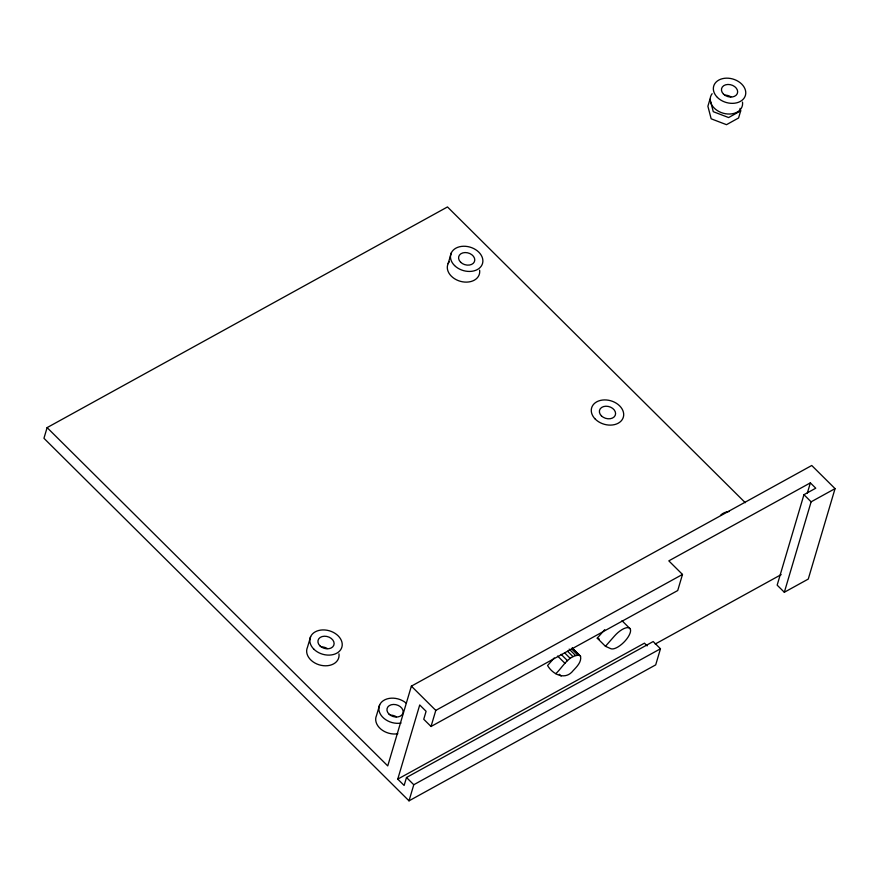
<?xml version="1.0" encoding="UTF-8"?>
<svg xmlns="http://www.w3.org/2000/svg" width="879" height="879" viewBox="0 0 879 879"><rect width="100%" height="100%" fill="white"/><g stroke="black" fill="none" stroke-linecap="round" stroke-linejoin="round"><path stroke-width="1.32" d="M47.114 427.612L43.95 438.291L409.01 800.835L655.701 664.876L660.47 648.779L653.185 641.538L406.494 777.497L404.131 785.452L397.758 779.124L419.722 704.969L426.095 711.298L423.744 719.264L431.029 726.493L677.72 590.534L682.489 574.437L668.82 560.868L810.372 482.857L815.745 488.208L803.944 494.701L777.157 585.139L784.332 592.259L808.262 579.074L835.05 488.636L811.746 465.496L411.372 686.147L387.749 765.906L47.114 427.612L447.477 206.95L745.293 502.711M310.639 636.605L307.474 647.285A16.525 12.196 16.5 0 0 321.187 665.348A16.525 12.196 16.5 0 0 338.964 653.844M448.125 263.623L451.29 252.943M379.673 704.837L376.509 715.517A16.525 12.196 16.5 0 0 380.75 729.021A16.525 12.196 16.5 0 0 397.857 733.745M409.01 800.835L413.778 784.738L660.47 648.779M431.029 726.493L435.797 710.397L682.489 574.437M740.678 110.864L738.569 117.984L726.504 124.675L711.166 118.808L707.892 106.26L710.001 99.14L713.276 111.688L728.614 117.555L740.678 110.864L740.019 108.359M807.263 493.35L810.372 482.857M784.332 592.259L811.119 501.832L835.05 488.636M554.231 657.964L547.573 665.535C553.001 674.83 565.494 680.544 573.119 670.666C576.69 666.842 581.788 661.975 580.536 656.239L572.339 648.098M555.77 673.677C562.659 667.447 568.592 654.833 579.459 655.273L580.536 656.239M605.444 646.296L614.597 635.902A13.987 5.56 -45.2 0 1 629.133 627.892A13.987 5.56 -45.2 0 1 625.343 640.681A13.987 5.56 -45.2 0 1 610.817 648.691L605.444 646.296L597.248 638.154L604.741 629.65M397.758 779.124L644.45 643.164L647.175 645.878M655.229 644.032L781.178 574.613M597.248 638.154L599.39 639.11M803.944 494.701L811.119 501.832M622.013 620.728L630.21 628.87M572.174 648.032L579.459 655.273M571.383 648.669L577.756 655.009M569.163 649.131L575.547 655.47M567.515 651.196L572.976 656.624M564.757 652.965L570.229 658.393M561.11 654.339L567.482 660.667M557.638 656.042L564.933 663.271M559.319 674.259L561.143 676.061M411.372 686.147L435.797 710.397M406.494 777.497L413.778 784.738M321.242 646.9A8.263 6.098 16.5 0 1 327.329 648.581M390.265 715.132A8.263 6.098 16.5 0 1 396.363 716.814M479.615 270.183A16.525 12.196 16.5 0 1 460.431 281.335A16.525 12.196 16.5 0 1 449.257 261.777M720.505 515.336A16.525 12.196 16.5 0 1 729.416 511.413M401.022 723.065A16.525 12.196 16.5 0 1 381.003 715.132A16.525 12.196 16.5 0 1 385.024 699.695A16.525 12.196 16.5 0 1 406.208 703.156M742.502 102.096A16.525 12.196 16.5 0 1 723.318 113.248A16.525 12.196 16.5 0 1 712.133 93.69M724.768 95.152A8.263 6.098 16.5 0 1 730.856 96.833M601.412 415.855A8.263 6.098 16.5 0 0 615.179 415.47A8.263 6.098 16.5 0 0 605.862 406.219A8.263 6.098 16.5 0 0 601.412 415.855M595.347 419.195A16.525 12.196 16.5 0 0 622.87 418.426A16.525 12.196 16.5 0 0 604.236 399.923A16.525 12.196 16.5 0 0 595.347 419.195M460.607 262.195A8.263 6.098 16.5 0 0 474.363 261.81A8.263 6.098 16.5 0 0 465.046 252.559A8.263 6.098 16.5 0 0 460.607 262.195M454.542 265.535A16.525 12.196 16.5 0 0 482.055 264.755A16.525 12.196 16.5 0 0 463.431 246.252A16.525 12.196 16.5 0 0 454.542 265.535M388.99 714.089A8.263 6.098 16.5 0 0 402.747 713.693A8.263 6.098 16.5 0 0 393.429 704.442A8.263 6.098 16.5 0 0 388.99 714.089M319.956 645.856A8.263 6.098 16.5 0 0 333.712 645.472A8.263 6.098 16.5 0 0 324.395 636.22A8.263 6.098 16.5 0 0 319.956 645.856M313.891 649.207A16.525 12.196 16.5 0 0 341.404 648.427A16.525 12.196 16.5 0 0 322.78 629.924A16.525 12.196 16.5 0 0 313.891 649.207M723.494 94.108A8.263 6.098 16.5 0 0 737.25 93.712A8.263 6.098 16.5 0 0 727.933 84.461A8.263 6.098 16.5 0 0 723.494 94.108M717.429 97.448A16.525 12.196 16.5 0 0 744.942 96.668A16.525 12.196 16.5 0 0 726.307 78.165A16.525 12.196 16.5 0 0 717.429 97.448"/></g></svg>
